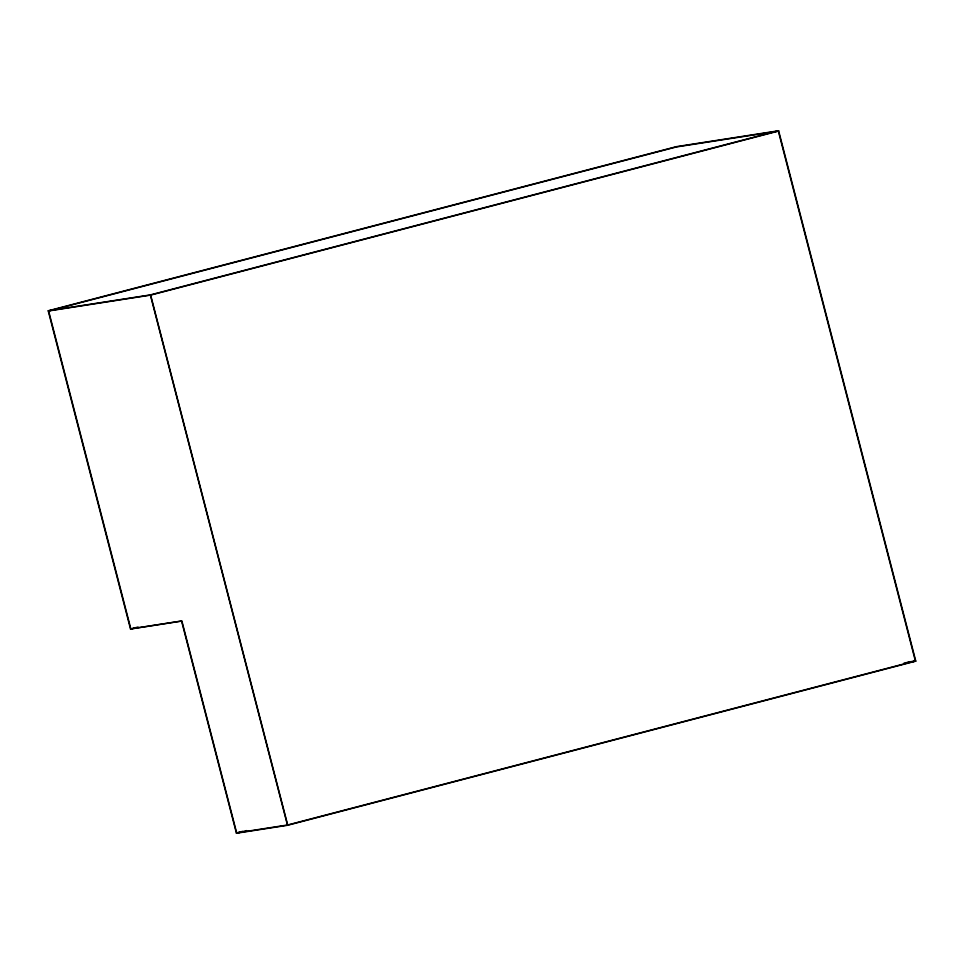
<?xml version="1.0" encoding="UTF-8"?>
<svg xmlns="http://www.w3.org/2000/svg" width="964" height="964" viewBox="0 0 964 964"><rect width="100%" height="100%" fill="white"/><g stroke="black" fill="none" stroke-linecap="round" stroke-linejoin="round"><path stroke-width="1.45" d="M48.2 310.794L676.499 146.636L778.635 130.755L915.8 661.147L287.501 825.305L236.433 833.245L181.569 621.093L130.501 629.022L48.2 310.794L150.336 294.912L778.635 130.755M48.634 310.974L676.306 146.974L778.334 131.116L915.366 660.967L287.694 824.967L236.674 832.896L181.871 620.949L130.851 628.877L48.634 310.974L150.661 295.105L778.334 131.116M130.501 629.022L138.117 626.986M236.674 832.896L242.506 831.378M236.433 833.245L246.615 830.582M908.076 662.099L915.366 660.967M904.124 662.955L915.8 661.147M150.661 295.105L287.694 824.967M150.336 294.912L287.501 825.305"/></g></svg>
